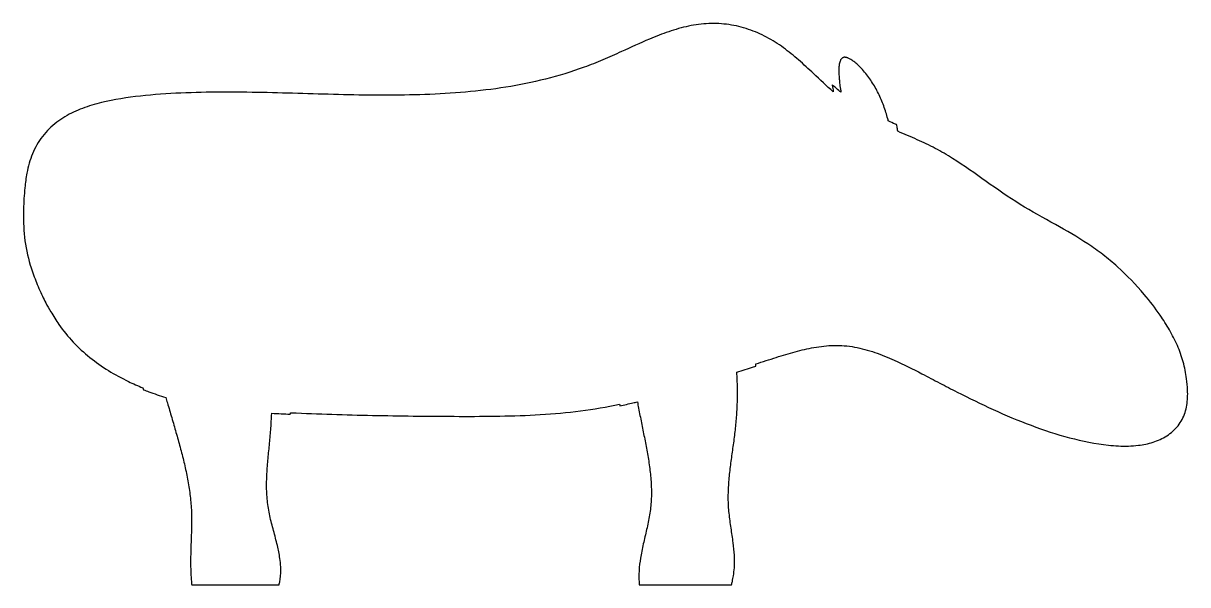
# Model space of a CAD drawing. Header units: millimetres. Extents: x 3 to 294, y 0 to 141.
import ezdxf

# ---------------------------------------------------------------- set-up
doc = ezdxf.new("R2010")
doc.units = ezdxf.units.MM
doc.layers.add('outline', color=7, linetype='Continuous')

msp = doc.modelspace()

# ---------------------------------------------------------------- linework, layer by layer
at = {"layer": 'outline'}
for p, q in [((44.92, 0.05), (66.8, 0.05)), ((156.99, 0.05), (180.09, 0.05))]:
    msp.add_line(p, q, dxfattribs=at)
for points, knots in [([(205.6, 123.51), (203.92, 125), (202.29, 126.56), (199.41, 129.24), (198.17, 130.39), (195.68, 132.57), (194.42, 133.6), (191.77, 135.54), (190.37, 136.42), (187.44, 137.98), (185.92, 138.64), (182.76, 139.71), (181.13, 140.11), (177.8, 140.6), (176.11, 140.69), (172.72, 140.56), (171.02, 140.33), (167.67, 139.61), (166.02, 139.13), (162.76, 138.03), (161.16, 137.4), (157.2, 135.73), (154.86, 134.66), (150.97, 132.89), (149.42, 132.19), (146.31, 130.87), (144.75, 130.24), (140, 128.51), (136.78, 127.53), (130.23, 125.88), (126.91, 125.22), (120.22, 124.15), (116.85, 123.75), (110.09, 123.15), (106.7, 122.96), (99.92, 122.71), (96.52, 122.67), (89.73, 122.67), (86.33, 122.72), (79.53, 122.88), (76.14, 122.98), (69.34, 123.18), (65.95, 123.27), (59.16, 123.41), (55.77, 123.46), (48.98, 123.43), (45.59, 123.36), (38.82, 123.05), (35.44, 122.82), (28.78, 122.09), (25.51, 121.6), (20.7, 120.43), (19.12, 119.96), (16.04, 118.81), (14.56, 118.12), (12.44, 116.86), (11.75, 116.39), (10.42, 115.38), (9.79, 114.83), (8.6, 113.65), (8.05, 113.02), (7.02, 111.69), (6.56, 110.99), (5.72, 109.53), (5.35, 108.77), (4.71, 107.21), (4.44, 106.42), (3.98, 104.8), (3.79, 103.98), (3.4, 101.93), (3.23, 100.71), (2.93, 97.69), (2.83, 95.91), (2.72, 91.77), (2.77, 89.42), (3.3, 84.73), (3.79, 82.4), (4.88, 78.81), (5.34, 77.5), (6.36, 74.89), (6.92, 73.59), (7.8, 71.77), (8.08, 71.22), (8.36, 70.68)], [0, 0, 0, 0, 0.026717, 0.026717, 0.046717, 0.046717, 0.066053, 0.066053, 0.085663, 0.085663, 0.105373, 0.105373, 0.125235, 0.125235, 0.145288, 0.145288, 0.165538, 0.165538, 0.185958, 0.185958, 0.206371, 0.206371, 0.236924, 0.236924, 0.257071, 0.257071, 0.277046, 0.277046, 0.317021, 0.317021, 0.357172, 0.357172, 0.397414, 0.397414, 0.43768, 0.43768, 0.477992, 0.477992, 0.518321, 0.518321, 0.558645, 0.558645, 0.598953, 0.598953, 0.639223, 0.639223, 0.679468, 0.679468, 0.71969, 0.71969, 0.758893, 0.758893, 0.778458, 0.778458, 0.797843, 0.797843, 0.807729, 0.807729, 0.817646, 0.817646, 0.827595, 0.827595, 0.83757, 0.83757, 0.847569, 0.847569, 0.857567, 0.857567, 0.867539, 0.867539, 0.882252, 0.882252, 0.903459, 0.903459, 0.931365, 0.931365, 0.959487, 0.959487, 0.975938, 0.975938, 0.992731, 0.992731, 1, 1, 1, 1]), ([(219.37, 116.22), (219.33, 116.39), (219.28, 116.57), (219.1, 117.29), (218.94, 117.84), (218.61, 118.92), (218.42, 119.46), (218.03, 120.52), (217.83, 121.05), (217.38, 122.09), (217.14, 122.61), (216.64, 123.62), (216.37, 124.12), (215.81, 125.11), (215.51, 125.59), (214.89, 126.54), (214.57, 127.01), (213.89, 127.91), (213.53, 128.36), (212.78, 129.21), (212.39, 129.63), (211.66, 130.34), (211.31, 130.65), (210.72, 131.13), (210.47, 131.31), (210.05, 131.59), (209.87, 131.69), (209.58, 131.85), (209.45, 131.91), (209.25, 132), (209.16, 132.03), (208.99, 132.09), (208.91, 132.11), (208.76, 132.14), (208.7, 132.15), (208.58, 132.17), (208.52, 132.17), (208.42, 132.17), (208.38, 132.17), (208.3, 132.16), (208.26, 132.15), (208.19, 132.14), (208.15, 132.13), (208.07, 132.1), (208.03, 132.09), (207.96, 132.06), (207.93, 132.04), (207.86, 132), (207.83, 131.98), (207.73, 131.9), (207.68, 131.85), (207.57, 131.73), (207.53, 131.67), (207.44, 131.53), (207.4, 131.46), (207.3, 131.25), (207.25, 131.1), (207.17, 130.8), (207.13, 130.64), (207.05, 130.17), (207.02, 129.86), (206.99, 129.33), (206.98, 129.12), (206.98, 128.77), (206.98, 128.62), (206.99, 128.34), (206.99, 128.2), (207.01, 127.84), (207.02, 127.63), (207.05, 127.09), (207.08, 126.77), (207.16, 125.97), (207.21, 125.49), (207.35, 124.48), (207.42, 123.94), (207.51, 123.41)], [0, 0, 0, 0, 0.018284, 0.018284, 0.075886, 0.075886, 0.133467, 0.133467, 0.191027, 0.191027, 0.248572, 0.248572, 0.306114, 0.306114, 0.36367, 0.36367, 0.42127, 0.42127, 0.478956, 0.478956, 0.536783, 0.536783, 0.583213, 0.583213, 0.614186, 0.614186, 0.634815, 0.634815, 0.648548, 0.648548, 0.657694, 0.657694, 0.666816, 0.666816, 0.672895, 0.672895, 0.678956, 0.678956, 0.683003, 0.683003, 0.687043, 0.687043, 0.691077, 0.691077, 0.695106, 0.695106, 0.699133, 0.699133, 0.70316, 0.70316, 0.71111, 0.71111, 0.719109, 0.719109, 0.727146, 0.727146, 0.743126, 0.743126, 0.759222, 0.759222, 0.791314, 0.791314, 0.812862, 0.812862, 0.827261, 0.827261, 0.841736, 0.841736, 0.863468, 0.863468, 0.896109, 0.896109, 0.945155, 0.945155, 1, 1, 1, 1]), ([(205.32, 125.29), (205.32, 125.25), (205.33, 125.22), (205.42, 124.65), (205.5, 124.11), (205.6, 123.56), (205.6, 123.53), (205.6, 123.51)], [0, 0, 0, 0, 0.057427, 0.057427, 0.962421, 0.962421, 1, 1, 1, 1]), ([(221.46, 115.3), (221.36, 115.34), (221.26, 115.39), (220.56, 115.69), (219.96, 115.95), (219.37, 116.22)], [0, 0, 0, 0, 0.145161, 0.145161, 1, 1, 1, 1]), ([(221.76, 113.63), (221.7, 114.02), (221.63, 114.4), (221.53, 114.96), (221.49, 115.13), (221.46, 115.3)], [0, 0, 0, 0, 0.695736, 0.695736, 1, 1, 1, 1]), ([(186.19, 55.34), (187.89, 55.9), (189.6, 56.46), (192.9, 57.49), (194.49, 57.98), (197.62, 58.83), (199.17, 59.2), (202.39, 59.77), (204.07, 59.96), (207.49, 60.03), (209.22, 59.9), (212.65, 59.28), (214.34, 58.81), (217.65, 57.67), (219.26, 57.01), (223.2, 55.25), (225.5, 54.09), (229.28, 52.13), (230.77, 51.35), (233.71, 49.81), (235.16, 49.06), (239.6, 46.81), (242.6, 45.34), (248.76, 42.52), (251.92, 41.19), (258.29, 38.79), (261.51, 37.72), (267.99, 36.02), (271.23, 35.36), (276.18, 34.84), (277.84, 34.75), (280.34, 34.81), (281.17, 34.87), (283.25, 35.12), (284.48, 35.37), (286.28, 35.94), (286.87, 36.17), (288.03, 36.7), (288.59, 37.01), (289.66, 37.7), (290.16, 38.08), (291.11, 38.93), (291.54, 39.39), (292.32, 40.38), (292.67, 40.9), (293.26, 42.01), (293.5, 42.58), (293.89, 43.77), (294.04, 44.38), (294.24, 45.63), (294.3, 46.26), (294.36, 47.52), (294.36, 48.16), (294.3, 49.76), (294.21, 50.71), (293.9, 53.08), (293.61, 54.49), (292.84, 57.26), (292.35, 58.63), (291.19, 61.3), (290.52, 62.6), (289.07, 65.13), (288.28, 66.36), (286.21, 69.37), (284.88, 71.1), (281.4, 75.23), (279.17, 77.54), (275.59, 80.75), (274.37, 81.77), (271.89, 83.67), (270.64, 84.56), (266.72, 87.17), (263.98, 88.75), (258.26, 91.94), (255.28, 93.55), (249.47, 97.12), (246.67, 99.1), (241.11, 103.04), (238.35, 105), (234.07, 107.71), (232.62, 108.57), (229.66, 110.14), (228.15, 110.85), (225.02, 112.25), (223.39, 112.93), (221.76, 113.63)], [0, 0, 0, 0, 0.024117, 0.024117, 0.046376, 0.046376, 0.067697, 0.067697, 0.090321, 0.090321, 0.113536, 0.113536, 0.137115, 0.137115, 0.160444, 0.160444, 0.195027, 0.195027, 0.217581, 0.217581, 0.239503, 0.239503, 0.284401, 0.284401, 0.330341, 0.330341, 0.375826, 0.375826, 0.4202, 0.4202, 0.442492, 0.442492, 0.453757, 0.453757, 0.470578, 0.470578, 0.47909, 0.47909, 0.487626, 0.487626, 0.49616, 0.49616, 0.504642, 0.504642, 0.513063, 0.513063, 0.521447, 0.521447, 0.529857, 0.529857, 0.538342, 0.538342, 0.546897, 0.546897, 0.559748, 0.559748, 0.578982, 0.578982, 0.598414, 0.598414, 0.618022, 0.618022, 0.637629, 0.637629, 0.666945, 0.666945, 0.710057, 0.710057, 0.731382, 0.731382, 0.752025, 0.752025, 0.794466, 0.794466, 0.839908, 0.839908, 0.885959, 0.885959, 0.931338, 0.931338, 0.953963, 0.953963, 0.976294, 0.976294, 1, 1, 1, 1]), ([(8.36, 70.68), (8.76, 69.92), (9.17, 69.18), (10.24, 67.35), (10.93, 66.28), (12.74, 63.69), (13.93, 62.22), (16.52, 59.46), (17.92, 58.17), (20.88, 55.79), (22.43, 54.69), (25.67, 52.69), (27.35, 51.78), (30.24, 50.39), (31.44, 49.87), (32.65, 49.38)], [0, 0, 0, 0, 0.077111, 0.077111, 0.192374, 0.192374, 0.363958, 0.363958, 0.536007, 0.536007, 0.708657, 0.708657, 0.881394, 0.881394, 1, 1, 1, 1]), ([(180.09, 0.05), (180.17, 0.33), (180.25, 0.61), (180.42, 1.34), (180.51, 1.79), (180.7, 2.93), (180.77, 3.61), (180.88, 5.34), (180.88, 6.38), (180.76, 8.47), (180.66, 9.51), (180.37, 11.79), (180.18, 13.01), (179.82, 15.47), (179.64, 16.7), (179.38, 19.17), (179.31, 20.41), (179.29, 22.91), (179.34, 24.15), (179.52, 26.64), (179.65, 27.88), (179.94, 30.36), (180.11, 31.59), (180.45, 34.05), (180.63, 35.28), (180.95, 37.74), (181.1, 38.97), (181.34, 41.43), (181.43, 42.66), (181.56, 45.13), (181.59, 46.37), (181.6, 48.84), (181.58, 50.08), (181.52, 51.97), (181.49, 52.62), (181.45, 53.27)], [0, 0, 0, 0, 0.016265, 0.016265, 0.042075, 0.042075, 0.0808, 0.0808, 0.139154, 0.139154, 0.197886, 0.197886, 0.267581, 0.267581, 0.337172, 0.337172, 0.406884, 0.406884, 0.476839, 0.476839, 0.546779, 0.546779, 0.616557, 0.616557, 0.686115, 0.686115, 0.755464, 0.755464, 0.824729, 0.824729, 0.894102, 0.894102, 0.963566, 0.963566, 1, 1, 1, 1]), ([(181.45, 53.27), (182.85, 53.72), (184.24, 54.17), (185.83, 54.67), (186.02, 54.73), (186.22, 54.79)], [0, 0, 0, 0, 0.878643, 0.878643, 1, 1, 1, 1]), ([(32.82, 48.91), (33.26, 48.74), (33.7, 48.57), (35.55, 47.88), (36.97, 47.41), (38.4, 46.98)], [0, 0, 0, 0, 0.241465, 0.241465, 1, 1, 1, 1]), ([(38.4, 46.98), (38.54, 46.51), (38.68, 46.05), (39.18, 44.36), (39.54, 43.13), (40.26, 40.67), (40.62, 39.44), (41.32, 36.98), (41.67, 35.75), (42.34, 33.27), (42.66, 32.02), (43.25, 29.52), (43.53, 28.26), (44.02, 25.73), (44.24, 24.45), (44.58, 21.89), (44.71, 20.61), (44.87, 18.03), (44.89, 16.74), (44.86, 14.17), (44.82, 12.89), (44.73, 10.33), (44.68, 9.05), (44.62, 6.69), (44.61, 5.62), (44.65, 3.82), (44.67, 3.1), (44.74, 1.91), (44.78, 1.43), (44.85, 0.65), (44.88, 0.35), (44.92, 0.05)], [0, 0, 0, 0, 0.030448, 0.030448, 0.110869, 0.110869, 0.191287, 0.191287, 0.271826, 0.271826, 0.352623, 0.352623, 0.43364, 0.43364, 0.514813, 0.514813, 0.59604, 0.59604, 0.676944, 0.676944, 0.757558, 0.757558, 0.83799, 0.83799, 0.905723, 0.905723, 0.950861, 0.950861, 0.980967, 0.980967, 1, 1, 1, 1]), ([(69.65, 43.14), (70.13, 43.12), (70.61, 43.1), (74.49, 42.93), (77.88, 42.81), (84.68, 42.6), (88.08, 42.51), (94.88, 42.38), (98.28, 42.33), (105.08, 42.26), (108.48, 42.24), (115.27, 42.22), (118.66, 42.23), (125.45, 42.35), (128.83, 42.47), (135.59, 42.88), (138.96, 43.18), (145.59, 44.04), (148.84, 44.59), (152.07, 45.27)], [0, 0, 0, 0, 0.017493, 0.017493, 0.140921, 0.140921, 0.264347, 0.264347, 0.387768, 0.387768, 0.511179, 0.511179, 0.634423, 0.634423, 0.757401, 0.757401, 0.880275, 0.880275, 1, 1, 1, 1]), ([(152.07, 45.27), (152.1, 45.15), (152.12, 45.03), (152.15, 44.9), (152.16, 44.89), (152.16, 44.87)], [0, 0, 0, 0, 0.907099, 0.907099, 1, 1, 1, 1]), ([(152.16, 44.87), (153.25, 45.11), (154.34, 45.35), (155.8, 45.69), (156.16, 45.78), (156.53, 45.87)], [0, 0, 0, 0, 0.746557, 0.746557, 1, 1, 1, 1]), ([(156.53, 45.87), (156.63, 45.33), (156.73, 44.79), (157.06, 43.04), (157.3, 41.83), (157.78, 39.4), (158.03, 38.19), (158.52, 35.75), (158.76, 34.53), (159.2, 32.08), (159.4, 30.85), (159.73, 28.38), (159.87, 27.13), (160.03, 24.64), (160.07, 23.4), (160, 20.91), (159.89, 19.67), (159.54, 17.22), (159.31, 16), (158.78, 13.58), (158.5, 12.37), (157.94, 9.95), (157.68, 8.74), (157.27, 6.48), (157.11, 5.44), (156.95, 3.71), (156.91, 3.01), (156.9, 1.85), (156.91, 1.39), (156.95, 0.63), (156.97, 0.34), (156.99, 0.05)], [0, 0, 0, 0, 0.035299, 0.035299, 0.115233, 0.115233, 0.195338, 0.195338, 0.275716, 0.275716, 0.356314, 0.356314, 0.437014, 0.437014, 0.517607, 0.517607, 0.597796, 0.597796, 0.677773, 0.677773, 0.757959, 0.757959, 0.838383, 0.838383, 0.906142, 0.906142, 0.951154, 0.951154, 0.981111, 0.981111, 1, 1, 1, 1]), ([(66.8, 0.05), (66.87, 0.34), (66.93, 0.64), (67.06, 1.4), (67.12, 1.88), (67.21, 3.07), (67.22, 3.79), (67.16, 5.22), (67.09, 5.94), (66.84, 7.74), (66.62, 8.81), (66.07, 11.12), (65.73, 12.36), (65.06, 14.84), (64.73, 16.08), (64.19, 18.57), (63.98, 19.83), (63.72, 22.38), (63.67, 23.66), (63.67, 26.23), (63.72, 27.51), (63.89, 30.08), (64, 31.36), (64.25, 33.91), (64.38, 35.18), (64.61, 37.73), (64.72, 39), (64.86, 41.18), (64.92, 42.09), (64.96, 43)], [0, 0, 0, 0, 0.020792, 0.020792, 0.053744, 0.053744, 0.103336, 0.103336, 0.153269, 0.153269, 0.228545, 0.228545, 0.317622, 0.317622, 0.406046, 0.406046, 0.49421, 0.49421, 0.582871, 0.582871, 0.671724, 0.671724, 0.760455, 0.760455, 0.848905, 0.848905, 0.937112, 0.937112, 1, 1, 1, 1])]:
    msp.add_open_spline(points, degree=3, knots=knots, dxfattribs=at)
for points in [[(207.51, 123.41), (206.76, 124.02), (206.04, 124.65), (205.32, 125.29)], [(186.22, 54.79), (186.21, 54.98), (186.2, 55.16), (186.19, 55.34)], [(32.65, 49.38), (32.71, 49.23), (32.76, 49.07), (32.82, 48.91)], [(64.96, 43), (66.51, 42.91), (68.06, 42.84), (69.6, 42.77)], [(69.6, 42.77), (69.62, 42.89), (69.63, 43.02), (69.65, 43.14)]]:
    msp.add_open_spline(points, degree=3, dxfattribs=at)

doc.saveas('drawing.dxf')
